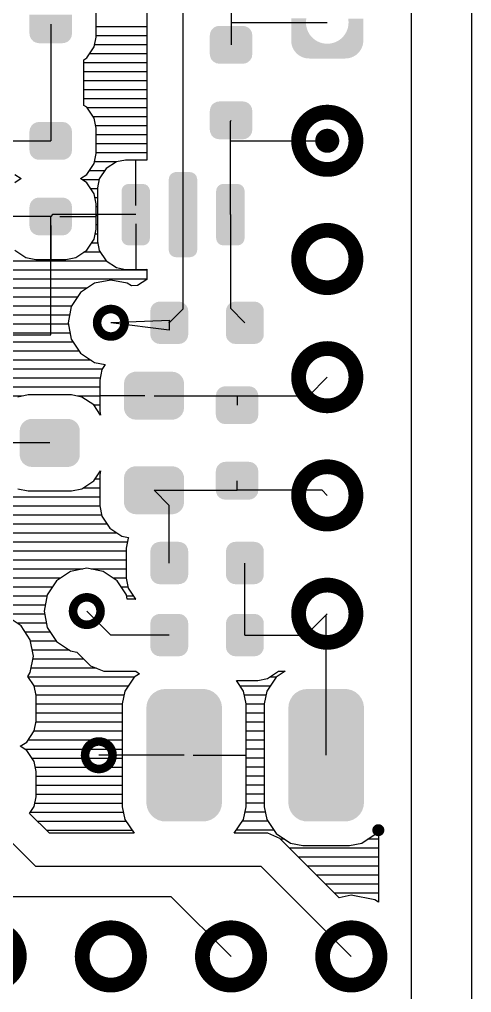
# Model space of a CAD drawing. Extents: x 295 to 953, y 10 to 290.
# Drawn here: x 781.38 to 800.48, y 96.03 to 137.18 of the extents above; entities that cross this region are included whole.
import ezdxf

# ---------------------------------------------------------------- set-up
doc = ezdxf.new("R2010")
doc.units = 0
doc.header["$LTSCALE"] = 5
doc.header["$MEASUREMENT"] = 0
doc.layers.get('0').update_dxf_attribs({"linetype": 'CONTINUOUS', "lineweight": 25})

msp = doc.modelspace()

# ---------------------------------------------------------------- linework, layer by layer
for p, q in [((800.477, 263.995), (800.477, 75.999)), ((800.477, 263.995), (800.477, 75.999)), ((797.937, 95.019), (797.937, 148.74)), ((788.285, 140.104), (788.285, 128.928)), ((790.317, 139.56), (790.317, 137.056)), ((784.617, 136.436), (784.617, 137.518)), ((786.761, 137.793), (786.761, 131.234)), ((790.317, 137.056), (790.317, 136.111)), ((790.317, 137.056), (794.381, 137.056)), ((782.697, 136.98), (782.697, 132.047)), ((786.761, 136.873), (784.617, 136.873)), ((784.531, 136.025), (784.617, 136.436)), ((786.761, 136.492), (784.617, 136.492)), ((784.221, 135.557), (784.531, 136.025)), ((786.761, 136.111), (784.551, 136.111)), ((784.094, 135.476), (784.221, 135.557)), ((784.094, 133.551), (784.094, 135.476)), ((786.761, 135.73), (784.338, 135.73)), ((786.761, 135.349), (784.094, 135.349)), ((786.761, 134.968), (784.094, 134.968)), ((786.761, 134.587), (784.094, 134.587)), ((786.761, 134.206), (784.094, 134.206)), ((786.761, 133.825), (784.094, 133.825)), ((784.221, 133.47), (784.094, 133.551)), ((784.531, 133.002), (784.221, 133.47)), ((786.761, 133.444), (784.241, 133.444)), ((786.761, 133.063), (784.495, 133.063)), ((784.617, 132.591), (784.531, 133.002)), ((786.761, 132.682), (784.597, 132.682)), ((784.617, 131.509), (784.617, 132.591)), ((790.287, 132.88), (790.317, 132.916)), ((790.287, 132.052), (790.287, 132.88)), ((786.761, 132.301), (784.617, 132.301)), ((778.608, 132.047), (782.697, 132.047)), ((786.761, 131.92), (784.617, 131.92)), ((790.287, 128.928), (790.287, 132.052)), ((790.287, 132.052), (794.381, 132.052)), ((794.305, 131.976), (794.381, 132.052)), ((784.531, 131.097), (784.617, 131.509)), ((786.761, 131.539), (784.617, 131.539)), ((784.221, 130.63), (784.531, 131.097)), ((785.461, 131.158), (784.546, 131.158)), ((785.039, 130.874), (784.749, 130.437)), ((785.476, 131.163), (785.039, 130.874)), ((785.857, 131.239), (785.476, 131.163)), ((786.715, 131.239), (785.857, 131.239)), ((786.289, 129.309), (786.289, 131.239)), ((786.761, 131.234), (786.715, 131.239)), ((781.178, 130.63), (781.447, 130.452)), ((781.447, 130.452), (781.178, 130.269)), ((783.952, 130.452), (784.221, 130.63)), ((784.221, 130.269), (783.952, 130.452)), ((784.973, 130.777), (784.318, 130.777)), ((784.739, 130.396), (784.033, 130.396)), ((784.531, 129.802), (784.221, 130.269)), ((784.749, 130.437), (784.673, 130.056)), ((784.673, 130.056), (784.673, 127.795)), ((784.673, 130.015), (784.394, 130.015)), ((784.617, 129.39), (784.531, 129.802)), ((784.673, 129.634), (784.567, 129.634)), ((784.617, 128.308), (784.617, 129.39)), ((784.673, 129.253), (784.617, 129.253)), ((782.316, 128.852), (780.782, 128.852)), ((782.697, 128.852), (780.995, 128.852)), ((782.773, 128.928), (782.697, 128.852)), ((782.697, 123.848), (782.697, 128.852)), ((786.289, 128.928), (782.773, 128.928)), ((783.078, 128.852), (784.617, 128.852)), ((784.673, 128.872), (784.617, 128.872)), ((785.908, 128.928), (784.673, 128.928)), ((788.285, 128.928), (788.285, 124.935)), ((790.287, 128.928), (790.287, 124.971)), ((782.697, 128.471), (782.697, 127.033)), ((784.673, 128.491), (784.617, 128.491)), ((786.289, 128.547), (786.289, 126.612)), ((784.531, 127.897), (784.617, 128.308)), ((784.673, 128.11), (784.577, 128.11)), ((784.221, 127.429), (784.531, 127.897)), ((784.683, 127.729), (784.419, 127.729)), ((784.673, 127.795), (784.749, 127.414)), ((781.178, 127.429), (781.646, 127.114)), ((783.754, 127.114), (784.221, 127.429)), ((784.79, 127.348), (784.099, 127.348)), ((784.749, 127.414), (785.039, 126.977)), ((785.054, 126.967), (777.861, 126.967)), ((781.646, 127.114), (782.062, 127.033)), ((782.062, 127.033), (783.337, 127.033)), ((783.337, 127.033), (783.754, 127.114)), ((785.039, 126.977), (785.476, 126.688)), ((786.761, 126.586), (777.495, 126.586)), ((785.476, 126.688), (785.857, 126.612)), ((785.857, 126.612), (786.715, 126.612)), ((786.715, 126.612), (786.761, 126.617)), ((786.761, 126.617), (786.761, 126.19)), ((786.761, 126.205), (779.466, 126.205)), ((784.546, 126.027), (783.957, 125.636)), ((785.237, 126.164), (784.546, 126.027)), ((785.933, 126.027), (785.237, 126.164)), ((786.106, 125.916), (785.933, 126.027)), ((786.36, 125.926), (786.106, 125.916)), ((786.751, 126.185), (786.36, 125.926)), ((786.761, 126.19), (786.751, 126.185)), ((784.236, 125.824), (779.852, 125.824)), ((783.957, 125.636), (783.566, 125.047)), ((783.83, 125.443), (780.061, 125.443)), ((783.576, 125.062), (780.127, 125.062)), ((783.566, 125.047), (783.429, 124.356)), ((788.285, 124.935), (787.706, 124.356)), ((790.287, 124.971), (790.901, 124.356)), ((783.49, 124.681), (780.127, 124.681)), ((783.439, 124.3), (780.127, 124.3)), ((783.429, 124.356), (783.566, 123.66)), ((787.726, 124.458), (785.237, 124.356)), ((787.706, 124.046), (785.237, 124.356)), ((787.706, 124.356), (787.726, 124.458)), ((787.706, 124.356), (787.706, 124.046)), ((783.515, 123.919), (780.127, 123.919)), ((778.435, 123.848), (782.697, 123.848)), ((783.647, 123.538), (780.127, 123.538)), ((783.566, 123.66), (783.957, 123.071)), ((783.901, 123.157), (780.106, 123.157)), ((783.957, 123.071), (784.546, 122.68)), ((784.404, 122.776), (780.005, 122.776)), ((784.546, 122.68), (785.003, 122.588)), ((784.871, 122.395), (779.751, 122.395)), ((784.861, 122.375), (784.775, 121.933)), ((785.003, 122.588), (784.861, 122.375)), ((784.79, 122.014), (779.238, 122.014)), ((784.775, 121.933), (784.775, 120.617)), ((793.604, 121.272), (794.381, 122.055)), ((784.775, 121.633), (770.012, 121.633)), ((781.473, 121.252), (770.012, 121.252)), ((781.747, 121.308), (781.3, 121.217)), ((783.571, 121.308), (781.747, 121.308)), ((784.013, 121.217), (783.571, 121.308)), ((784.775, 121.252), (783.845, 121.252)), ((784.521, 120.881), (784.013, 121.217)), ((786.68, 121.272), (784.775, 121.272)), ((787.061, 121.272), (790.571, 121.272)), ((790.571, 121.272), (793.604, 121.272)), ((790.571, 121.272), (790.571, 120.871)), ((784.805, 120.455), (784.521, 120.881)), ((784.775, 120.871), (784.526, 120.871)), ((784.775, 120.617), (784.805, 120.455)), ((784.8, 120.49), (784.78, 120.49)), ((782.656, 119.276), (780.157, 119.276)), ((784.521, 117.666), (784.805, 118.092)), ((784.775, 117.747), (784.577, 117.747)), ((784.805, 118.092), (784.775, 117.93)), ((784.775, 117.93), (784.775, 116.614)), ((781.3, 117.33), (781.747, 117.244)), ((783.571, 117.244), (784.013, 117.33)), ((784.013, 117.33), (784.521, 117.666)), ((784.775, 117.366), (784.074, 117.366)), ((790.571, 117.274), (790.571, 117.676)), ((784.775, 116.985), (769.382, 116.985)), ((781.747, 117.244), (783.571, 117.244)), ((787.706, 116.629), (787.061, 117.274)), ((787.061, 117.274), (790.571, 117.274)), ((794.163, 117.274), (790.571, 117.274)), ((794.163, 117.274), (794.381, 117.056)), ((784.775, 116.604), (766.68, 116.604)), ((784.775, 116.614), (784.861, 116.172)), ((787.706, 114.196), (787.706, 116.629)), ((784.851, 116.223), (766.705, 116.223)), ((784.861, 116.172), (785.196, 115.669)), ((785.08, 115.842), (766.629, 115.842)), ((785.196, 115.669), (785.704, 115.329)), ((785.501, 115.461), (766.467, 115.461)), ((785.704, 115.329), (785.989, 115.273)), ((785.969, 115.248), (785.887, 114.831)), ((785.989, 115.273), (785.969, 115.248)), ((785.938, 115.08), (766.207, 115.08)), ((785.887, 114.831), (785.887, 113.556)), ((785.887, 114.699), (765.649, 114.699)), ((785.887, 114.318), (762.047, 114.318)), ((790.901, 111.148), (790.901, 114.196)), ((784.048, 113.937), (762.25, 113.937)), ((783.53, 113.835), (782.941, 113.444)), ((784.221, 113.972), (783.53, 113.835)), ((784.917, 113.835), (784.221, 113.972)), ((785.887, 113.937), (784.399, 113.937)), ((785.506, 113.444), (784.917, 113.835)), ((783.114, 113.556), (762.326, 113.556)), ((782.763, 113.175), (762.403, 113.175)), ((782.941, 113.444), (782.55, 112.855)), ((785.887, 113.556), (785.334, 113.556)), ((785.898, 112.855), (785.506, 113.444)), ((785.964, 113.175), (785.684, 113.175)), ((785.887, 113.556), (785.969, 113.139)), ((782.54, 112.794), (762.377, 112.794)), ((782.55, 112.855), (782.413, 112.164)), ((785.933, 112.672), (785.898, 112.855)), ((786.202, 112.794), (785.908, 112.794)), ((785.969, 113.139), (786.284, 112.672)), ((782.463, 112.413), (762.301, 112.413)), ((786.289, 112.672), (785.933, 112.672)), ((786.284, 112.672), (786.289, 112.672)), ((782.438, 112.032), (780.335, 112.032)), ((781.442, 111.539), (780.853, 111.93)), ((782.413, 112.164), (782.55, 111.468)), ((785.237, 111.148), (784.221, 112.164)), ((793.477, 111.148), (794.381, 112.052)), ((794.335, 112.007), (794.381, 112.052)), ((794.335, 106.068), (794.335, 112.007)), ((782.514, 111.651), (781.27, 111.651)), ((781.834, 110.95), (781.442, 111.539)), ((782.677, 111.27), (781.62, 111.27)), ((782.55, 111.468), (782.941, 110.879)), ((787.706, 111.148), (785.237, 111.148)), ((790.901, 111.148), (793.477, 111.148)), ((781.971, 110.259), (781.834, 110.95)), ((782.936, 110.889), (781.844, 110.889)), ((782.941, 110.879), (783.53, 110.488)), ((783.495, 110.508), (781.92, 110.508)), ((783.53, 110.488), (783.794, 110.432)), ((783.794, 110.432), (783.947, 110.284)), ((783.947, 110.284), (784.379, 109.853)), ((781.834, 109.563), (781.971, 110.259)), ((784.099, 110.127), (781.945, 110.127)), ((781.727, 109.4), (781.834, 109.563)), ((784.628, 109.746), (781.869, 109.746)), ((784.379, 109.853), (784.937, 109.624)), ((784.937, 109.624), (786.289, 109.624)), ((786.441, 109.517), (786.228, 109.375)), ((786.289, 109.624), (786.441, 109.517)), ((791.856, 109.314), (792.319, 109.624)), ((792.598, 109.624), (792.227, 109.375)), ((792.319, 109.624), (792.598, 109.624)), ((781.991, 108.999), (781.727, 109.4)), ((786.223, 109.365), (781.747, 109.365)), ((786.228, 109.375), (785.826, 108.776)), ((790.845, 108.776), (790.541, 109.228)), ((790.541, 109.228), (791.445, 109.228)), ((791.445, 109.228), (791.856, 109.314)), ((792.227, 109.375), (791.826, 108.776)), ((792.227, 109.375), (791.948, 109.375)), ((782.077, 108.588), (781.991, 108.999)), ((785.969, 108.984), (781.996, 108.984)), ((785.826, 108.776), (785.72, 108.242)), ((791.968, 108.994), (790.703, 108.994)), ((790.952, 108.242), (790.845, 108.776)), ((791.826, 108.776), (791.719, 108.242)), ((785.791, 108.603), (782.072, 108.603)), ((782.077, 107.506), (782.077, 108.588)), ((785.72, 108.242), (785.72, 103.889)), ((791.79, 108.613), (790.881, 108.613)), ((790.952, 103.889), (790.952, 108.242)), ((791.719, 108.232), (790.952, 108.232)), ((791.719, 108.242), (791.719, 103.889)), ((785.72, 108.222), (782.077, 108.222)), ((785.72, 107.841), (782.077, 107.841)), ((791.719, 107.851), (790.952, 107.851)), ((781.991, 107.094), (782.077, 107.506)), ((785.72, 107.46), (782.067, 107.46)), ((791.719, 107.47), (790.952, 107.47)), ((781.681, 106.627), (781.991, 107.094)), ((785.72, 107.079), (781.986, 107.079)), ((791.719, 107.089), (790.952, 107.089)), ((781.412, 106.449), (781.681, 106.627)), ((785.72, 106.698), (781.732, 106.698)), ((791.719, 106.708), (790.952, 106.708)), ((781.681, 106.266), (781.412, 106.449)), ((785.72, 106.317), (781.605, 106.317)), ((781.991, 105.799), (781.681, 106.266)), ((791.719, 106.327), (790.952, 106.327)), ((785.72, 105.936), (781.9, 105.936)), ((782.077, 105.387), (781.991, 105.799)), ((788.336, 106.068), (784.729, 106.068)), ((787.955, 106.068), (785.72, 106.068)), ((788.717, 106.068), (790.952, 106.068)), ((791.719, 105.946), (790.952, 105.946)), ((785.72, 105.555), (782.042, 105.555)), ((782.077, 104.305), (782.077, 105.387)), ((791.719, 105.565), (790.952, 105.565)), ((785.72, 105.174), (782.077, 105.174)), ((791.719, 105.184), (790.952, 105.184)), ((785.72, 104.793), (782.077, 104.793)), ((791.719, 104.803), (790.952, 104.803)), ((781.991, 103.894), (782.077, 104.305)), ((785.72, 104.412), (782.077, 104.412)), ((791.719, 104.422), (790.952, 104.422)), ((781.803, 103.604), (781.991, 103.894)), ((785.72, 104.031), (782.021, 104.031)), ((785.72, 103.889), (785.826, 103.355)), ((790.845, 103.355), (790.952, 103.889)), ((791.719, 104.041), (790.952, 104.041)), ((791.719, 103.889), (791.826, 103.355)), ((782.641, 102.766), (781.803, 103.604)), ((785.765, 103.65), (781.834, 103.65)), ((785.826, 103.355), (786.223, 102.766)), ((790.449, 102.766), (790.845, 103.355)), ((791.765, 103.66), (790.906, 103.66)), ((791.826, 103.355), (792.227, 102.756)), ((782.062, 101.369), (780.157, 103.274)), ((785.882, 103.269), (782.133, 103.269)), ((786.136, 102.888), (782.514, 102.888)), ((792.136, 102.898), (790.536, 102.898)), ((791.877, 103.279), (790.795, 103.279)), ((796.444, 102.756), (796.54, 102.903)), ((796.54, 102.903), (796.54, 99.85)), ((786.223, 102.766), (782.641, 102.766)), ((791.867, 102.766), (790.449, 102.766)), ((792.38, 102.553), (791.867, 102.766)), ((792.227, 102.756), (792.827, 102.355)), ((792.776, 102.156), (792.38, 102.553)), ((792.588, 102.517), (792.415, 102.517)), ((795.844, 102.355), (796.444, 102.756)), ((796.54, 102.517), (796.083, 102.517)), ((794.889, 100.043), (792.776, 102.156)), ((796.54, 102.136), (792.796, 102.136)), ((792.827, 102.355), (793.355, 102.248)), ((793.355, 102.248), (795.316, 102.248)), ((795.316, 102.248), (795.844, 102.355)), ((796.54, 101.755), (793.177, 101.755)), ((791.587, 101.369), (782.062, 101.369)), ((795.397, 97.559), (791.587, 101.369)), ((796.54, 101.374), (793.558, 101.374)), ((796.54, 100.993), (793.939, 100.993)), ((796.54, 100.612), (794.32, 100.612)), ((779.522, 100.099), (787.777, 100.099)), ((787.777, 100.099), (790.317, 97.559)), ((796.54, 100.231), (794.701, 100.231)), ((795.397, 100.145), (794.889, 100.043)), ((796.393, 99.947), (795.397, 100.145)), ((796.54, 99.85), (796.393, 99.947))]:
    msp.add_line(p, q)
for points, const_width in [([(795.593, 132.052, -1), (793.17, 132.052, -1)], 0.625), ([(794.635, 132.052, -1), (794.127, 132.052, -1)], 0.508), ([(795.593, 127.053, -1), (793.17, 127.053, -1)], 0.625), ([(785.818, 124.356, -1), (784.657, 124.356, -1)], 0.363), ([(795.593, 122.055, -1), (793.17, 122.055, -1)], 0.625), ([(795.593, 117.056, -1), (793.17, 117.056, -1)], 0.625), ([(795.593, 112.052, -1), (793.17, 112.052, -1)], 0.625), ([(784.802, 112.164, -1), (783.641, 112.164, -1)], 0.363), ([(785.31, 106.068, -1), (784.149, 106.068, -1)], 0.363), ([(796.667, 102.898, -1), (796.413, 102.898, -1)], 0.254), ([(781.369, 97.559, -1), (778.946, 97.559, -1)], 0.625), ([(786.449, 97.559, -1), (784.026, 97.559, -1)], 0.625), ([(791.529, 97.559, -1), (789.106, 97.559, -1)], 0.625), ([(796.609, 97.559, -1), (794.186, 97.559, -1)], 0.625)]:
    msp.add_lwpolyline(points, format="xyb", close=True, dxfattribs=dict(const_width=const_width))
for points in [[(783.596, 136.578), (783.596, 137.381), (781.798, 136.578), (781.798, 137.381)], [(793.49, 137.177), (793.5, 137.236), (792.857, 137.177), (792.857, 137.236)], [(793.484, 137.116), (793.49, 137.177), (792.857, 137.116), (792.857, 137.177)], [(793.482, 137.056), (793.484, 137.116), (792.857, 137.056), (792.857, 137.116)], [(793.483, 137.012), (793.482, 137.056), (792.857, 137.012), (792.857, 137.056)], [(795.905, 137.16), (795.905, 137.22), (795.274, 137.16), (795.265, 137.22)], [(795.905, 137.1), (795.905, 137.16), (795.279, 137.1), (795.274, 137.16)], [(795.905, 136.996), (795.905, 137.056), (795.278, 136.996), (795.28, 137.056)], [(795.905, 137.056), (795.905, 137.1), (795.28, 137.056), (795.279, 137.1)], [(791.214, 136.512), (791.198, 136.625), (789.42, 136.512), (789.439, 136.625)], [(791.198, 136.625), (791.191, 136.638), (789.439, 136.625), (789.441, 136.638)], [(791.191, 136.638), (791.143, 136.739), (789.441, 136.638), (789.494, 136.739)], [(791.143, 136.739), (791.132, 136.75), (789.494, 136.739), (789.499, 136.75)], [(791.132, 136.75), (791.055, 136.831), (789.499, 136.75), (789.582, 136.831)], [(791.055, 136.831), (791.04, 136.839), (789.582, 136.831), (789.59, 136.839)], [(791.04, 136.839), (790.943, 136.89), (789.59, 136.839), (789.696, 136.89)], [(790.943, 136.89), (790.918, 136.894), (789.696, 136.89), (789.704, 136.894)], [(790.918, 136.894), (790.817, 136.911), (789.704, 136.894), (789.817, 136.911)], [(793.488, 136.952), (793.483, 137.012), (792.857, 136.952), (792.857, 137.012)], [(793.497, 136.892), (793.488, 136.952), (792.857, 136.892), (792.857, 136.952)], [(793.51, 136.833), (793.497, 136.892), (792.857, 136.833), (792.857, 136.892)], [(793.527, 136.775), (793.51, 136.833), (792.857, 136.775), (792.857, 136.833)], [(793.548, 136.718), (793.527, 136.775), (792.857, 136.718), (792.857, 136.775)], [(793.572, 136.663), (793.548, 136.718), (792.857, 136.663), (792.857, 136.718)], [(793.601, 136.61), (793.572, 136.663), (792.857, 136.61), (792.857, 136.663)], [(795.905, 136.595), (795.905, 136.648), (795.153, 136.595), (795.183, 136.648)], [(795.905, 136.648), (795.905, 136.703), (795.183, 136.648), (795.208, 136.703)], [(795.905, 136.703), (795.905, 136.759), (795.208, 136.703), (795.23, 136.759)], [(795.905, 136.759), (795.905, 136.817), (795.23, 136.759), (795.248, 136.817)], [(795.905, 136.817), (795.905, 136.876), (795.248, 136.817), (795.262, 136.876)], [(795.905, 136.876), (795.905, 136.935), (795.262, 136.876), (795.272, 136.935)], [(795.905, 136.935), (795.905, 136.996), (795.272, 136.935), (795.278, 136.996)], [(783.576, 136.466), (783.594, 136.578), (781.817, 136.466), (781.8, 136.578)], [(783.574, 136.453), (783.576, 136.466), (781.823, 136.453), (781.817, 136.466)], [(783.521, 136.351), (783.574, 136.453), (781.871, 136.351), (781.823, 136.453)], [(783.515, 136.341), (783.521, 136.351), (781.882, 136.341), (781.871, 136.351)], [(783.432, 136.26), (783.515, 136.341), (781.959, 136.26), (781.882, 136.341)], [(783.424, 136.252), (783.432, 136.26), (781.974, 136.252), (781.959, 136.26)], [(783.318, 136.201), (783.424, 136.252), (782.072, 136.201), (781.974, 136.252)], [(791.216, 135.71), (791.216, 136.512), (789.418, 135.71), (789.418, 136.512)], [(793.632, 136.558), (793.601, 136.61), (792.857, 136.558), (792.857, 136.61)], [(793.667, 136.509), (793.632, 136.558), (792.857, 136.509), (792.857, 136.558)], [(793.706, 136.462), (793.667, 136.509), (792.857, 136.462), (792.857, 136.509)], [(793.747, 136.418), (793.706, 136.462), (792.857, 136.418), (792.857, 136.462)], [(793.792, 136.377), (793.747, 136.418), (792.857, 136.377), (792.857, 136.418)], [(793.838, 136.339), (793.792, 136.377), (792.857, 136.339), (792.857, 136.377)], [(793.888, 136.304), (793.838, 136.339), (792.857, 136.304), (792.857, 136.339)], [(793.905, 136.294), (793.888, 136.304), (792.857, 136.294), (792.857, 136.304)], [(793.939, 136.273), (793.905, 136.294), (792.858, 136.273), (792.857, 136.294)], [(793.953, 136.266), (793.939, 136.273), (792.858, 136.266), (792.858, 136.273)], [(793.993, 136.245), (793.953, 136.266), (792.859, 136.245), (792.858, 136.266)], [(794.048, 136.221), (793.993, 136.245), (792.861, 136.221), (792.859, 136.245)], [(794.077, 136.21), (794.048, 136.221), (792.862, 136.21), (792.861, 136.221)], [(794.105, 136.2), (794.077, 136.21), (792.863, 136.2), (792.862, 136.21)], [(795.898, 136.195), (795.9, 136.215), (794.641, 136.195), (794.698, 136.215)], [(795.9, 136.215), (795.903, 136.238), (794.698, 136.215), (794.754, 136.238)], [(795.903, 136.238), (795.903, 136.238), (794.754, 136.238), (794.755, 136.238)], [(795.903, 136.238), (795.904, 136.265), (794.755, 136.238), (794.808, 136.265)], [(795.904, 136.265), (795.905, 136.294), (794.808, 136.265), (794.858, 136.294)], [(795.905, 136.294), (795.905, 136.295), (794.858, 136.294), (794.86, 136.295)], [(795.905, 136.295), (795.905, 136.329), (794.86, 136.295), (794.911, 136.329)], [(795.905, 136.329), (795.905, 136.366), (794.911, 136.329), (794.958, 136.366)], [(795.905, 136.366), (795.905, 136.407), (794.958, 136.366), (795.003, 136.407)], [(795.905, 136.407), (795.905, 136.45), (795.003, 136.407), (795.045, 136.45)], [(795.905, 136.45), (795.905, 136.496), (795.045, 136.45), (795.085, 136.496)], [(795.905, 136.496), (795.905, 136.545), (795.085, 136.496), (795.121, 136.545)], [(795.905, 136.545), (795.905, 136.595), (795.121, 136.545), (795.153, 136.595)], [(783.31, 136.197), (783.318, 136.201), (782.096, 136.197), (782.072, 136.201)], [(783.197, 136.18), (783.31, 136.197), (782.197, 136.18), (782.096, 136.197)], [(794.163, 136.184), (794.105, 136.2), (792.866, 136.184), (792.863, 136.2)], [(794.223, 136.171), (794.163, 136.184), (792.868, 136.171), (792.866, 136.184)], [(794.282, 136.162), (794.223, 136.171), (792.869, 136.162), (792.868, 136.171)], [(794.343, 136.158), (794.282, 136.162), (792.87, 136.158), (792.869, 136.162)], [(794.403, 136.157), (794.343, 136.158), (792.87, 136.157), (792.87, 136.158)], [(795.892, 136.155), (795.892, 136.157), (792.87, 136.155), (792.87, 136.157)], [(795.887, 136.128), (795.892, 136.155), (792.876, 136.128), (792.87, 136.155)], [(795.88, 136.101), (795.887, 136.128), (792.882, 136.101), (792.876, 136.128)], [(795.873, 136.075), (795.88, 136.101), (792.89, 136.075), (792.882, 136.101)], [(795.864, 136.048), (795.873, 136.075), (792.898, 136.048), (792.89, 136.075)], [(795.855, 136.022), (795.864, 136.048), (792.908, 136.022), (792.898, 136.048)], [(795.844, 135.996), (795.855, 136.022), (792.918, 135.996), (792.908, 136.022)], [(795.833, 135.971), (795.844, 135.996), (792.93, 135.971), (792.918, 135.996)], [(795.82, 135.945), (795.833, 135.971), (792.942, 135.945), (792.93, 135.971)], [(795.808, 135.921), (795.82, 135.945), (792.955, 135.921), (792.942, 135.945)], [(795.793, 135.897), (795.808, 135.921), (792.969, 135.897), (792.955, 135.921)], [(795.779, 135.874), (795.793, 135.897), (792.984, 135.874), (792.969, 135.897)], [(795.762, 135.85), (795.779, 135.874), (793, 135.85), (792.984, 135.874)], [(795.746, 135.828), (795.762, 135.85), (793.017, 135.828), (793, 135.85)], [(795.728, 135.806), (795.746, 135.828), (793.034, 135.806), (793.017, 135.828)], [(795.711, 135.786), (795.728, 135.806), (793.052, 135.786), (793.034, 135.806)], [(795.892, 136.157), (795.893, 136.161), (794.403, 136.157), (794.463, 136.161)], [(795.893, 136.161), (795.894, 136.168), (794.463, 136.161), (794.523, 136.168)], [(795.894, 136.168), (795.896, 136.18), (794.523, 136.168), (794.583, 136.18)], [(795.896, 136.18), (795.897, 136.183), (794.583, 136.18), (794.595, 136.183)], [(795.897, 136.183), (795.898, 136.195), (794.595, 136.183), (794.641, 136.195)], [(791.196, 135.597), (791.214, 135.71), (789.437, 135.597), (789.42, 135.71)], [(791.194, 135.585), (791.196, 135.597), (789.443, 135.585), (789.437, 135.597)], [(791.141, 135.483), (791.194, 135.585), (789.491, 135.483), (789.443, 135.585)], [(791.135, 135.472), (791.141, 135.483), (789.502, 135.472), (789.491, 135.483)], [(791.052, 135.391), (791.135, 135.472), (789.579, 135.391), (789.502, 135.472)], [(791.044, 135.383), (791.052, 135.391), (789.594, 135.383), (789.579, 135.391)], [(795.691, 135.765), (795.711, 135.786), (793.071, 135.765), (793.052, 135.786)], [(795.672, 135.746), (795.691, 135.765), (793.091, 135.746), (793.071, 135.765)], [(795.651, 135.726), (795.672, 135.746), (793.111, 135.726), (793.091, 135.746)], [(795.631, 135.708), (795.651, 135.726), (793.132, 135.708), (793.111, 135.726)], [(795.608, 135.691), (795.631, 135.708), (793.154, 135.691), (793.132, 135.708)], [(795.587, 135.674), (795.608, 135.691), (793.176, 135.674), (793.154, 135.691)], [(795.563, 135.658), (795.587, 135.674), (793.199, 135.658), (793.176, 135.674)], [(795.54, 135.644), (795.563, 135.658), (793.223, 135.644), (793.199, 135.658)], [(795.515, 135.629), (795.54, 135.644), (793.246, 135.629), (793.223, 135.644)], [(795.492, 135.616), (795.515, 135.629), (793.272, 135.616), (793.246, 135.629)], [(795.465, 135.604), (795.492, 135.616), (793.296, 135.604), (793.272, 135.616)], [(795.441, 135.593), (795.465, 135.604), (793.322, 135.593), (793.296, 135.604)], [(795.414, 135.582), (795.441, 135.593), (793.347, 135.582), (793.322, 135.593)], [(795.389, 135.573), (795.414, 135.582), (793.374, 135.573), (793.347, 135.582)], [(795.361, 135.564), (795.389, 135.573), (793.4, 135.564), (793.374, 135.573)], [(795.336, 135.557), (795.361, 135.564), (793.428, 135.557), (793.4, 135.564)], [(795.306, 135.55), (795.336, 135.557), (793.453, 135.55), (793.428, 135.557)], [(795.282, 135.545), (795.306, 135.55), (793.483, 135.545), (793.453, 135.55)], [(795.251, 135.54), (795.282, 135.545), (793.508, 135.54), (793.483, 135.545)], [(795.227, 135.537), (795.251, 135.54), (793.54, 135.537), (793.508, 135.54)], [(795.192, 135.534), (795.227, 135.537), (793.564, 135.534), (793.54, 135.537)], [(795.171, 135.533), (795.192, 135.534), (793.605, 135.533), (793.564, 135.534)], [(795.143, 135.532), (795.171, 135.533), (793.619, 135.532), (793.605, 135.533)], [(790.938, 135.332), (791.044, 135.383), (789.692, 135.332), (789.594, 135.383)], [(790.93, 135.328), (790.938, 135.332), (789.716, 135.328), (789.692, 135.332)], [(790.817, 135.311), (790.93, 135.328), (789.817, 135.311), (789.716, 135.328)], [(791.214, 133.317), (791.198, 133.43), (789.42, 133.317), (789.439, 133.43)], [(791.198, 133.43), (791.191, 133.442), (789.439, 133.43), (789.441, 133.442)], [(791.191, 133.442), (791.143, 133.544), (789.441, 133.442), (789.494, 133.544)], [(791.143, 133.544), (791.132, 133.555), (789.494, 133.544), (789.499, 133.555)], [(791.132, 133.555), (791.055, 133.636), (789.499, 133.555), (789.582, 133.636)], [(791.055, 133.636), (791.04, 133.644), (789.582, 133.636), (789.59, 133.644)], [(791.04, 133.644), (790.943, 133.695), (789.59, 133.644), (789.696, 133.695)], [(790.943, 133.695), (790.918, 133.699), (789.696, 133.695), (789.704, 133.699)], [(790.918, 133.699), (790.817, 133.716), (789.704, 133.699), (789.817, 133.716)], [(791.216, 132.514), (791.216, 133.317), (789.418, 132.514), (789.418, 133.317)], [(783.594, 132.448), (783.578, 132.561), (781.8, 132.448), (781.819, 132.561)], [(783.578, 132.561), (783.571, 132.574), (781.819, 132.561), (781.821, 132.574)], [(783.571, 132.574), (783.523, 132.675), (781.821, 132.574), (781.874, 132.675)], [(783.523, 132.675), (783.512, 132.686), (781.874, 132.675), (781.879, 132.686)], [(783.512, 132.686), (783.435, 132.767), (781.879, 132.686), (781.962, 132.767)], [(783.435, 132.767), (783.42, 132.775), (781.962, 132.767), (781.97, 132.775)], [(783.42, 132.775), (783.323, 132.826), (781.97, 132.775), (782.076, 132.826)], [(783.323, 132.826), (783.298, 132.83), (782.076, 132.826), (782.084, 132.83)], [(783.298, 132.83), (783.197, 132.847), (782.084, 132.83), (782.197, 132.847)], [(791.196, 132.402), (791.214, 132.514), (789.437, 132.402), (789.42, 132.514)], [(783.596, 131.646), (783.596, 132.448), (781.798, 131.646), (781.798, 132.448)], [(791.194, 132.389), (791.196, 132.402), (789.443, 132.389), (789.437, 132.402)], [(791.141, 132.287), (791.194, 132.389), (789.491, 132.287), (789.443, 132.389)], [(791.135, 132.277), (791.141, 132.287), (789.502, 132.277), (789.491, 132.287)], [(791.052, 132.196), (791.135, 132.277), (789.579, 132.196), (789.502, 132.277)], [(791.044, 132.188), (791.052, 132.196), (789.594, 132.188), (789.579, 132.196)], [(790.938, 132.137), (791.044, 132.188), (789.692, 132.137), (789.594, 132.188)], [(790.93, 132.133), (790.938, 132.137), (789.716, 132.133), (789.692, 132.137)], [(790.817, 132.116), (790.93, 132.133), (789.817, 132.116), (789.716, 132.133)], [(783.576, 131.533), (783.594, 131.646), (781.817, 131.533), (781.8, 131.646)], [(783.574, 131.521), (783.576, 131.533), (781.823, 131.521), (781.817, 131.533)], [(783.521, 131.419), (783.574, 131.521), (781.871, 131.419), (781.823, 131.521)], [(783.515, 131.408), (783.521, 131.419), (781.882, 131.408), (781.871, 131.419)], [(783.432, 131.327), (783.515, 131.408), (781.959, 131.327), (781.882, 131.408)], [(783.424, 131.319), (783.432, 131.327), (781.974, 131.319), (781.959, 131.327)], [(783.318, 131.268), (783.424, 131.319), (782.072, 131.268), (781.974, 131.319)], [(783.31, 131.264), (783.318, 131.268), (782.096, 131.264), (782.072, 131.268)], [(783.197, 131.247), (783.31, 131.264), (782.197, 131.247), (782.096, 131.264)], [(788.885, 130.429), (788.883, 130.455), (787.686, 130.429), (787.691, 130.455)], [(788.883, 130.455), (788.859, 130.537), (787.691, 130.455), (787.706, 130.537)], [(788.859, 130.537), (788.853, 130.56), (787.706, 130.537), (787.721, 130.56)], [(788.853, 130.56), (788.8, 130.63), (787.721, 130.56), (787.765, 130.63)], [(788.8, 130.63), (788.786, 130.648), (787.765, 130.63), (787.788, 130.648)], [(788.786, 130.648), (788.708, 130.696), (787.788, 130.648), (787.853, 130.696)], [(788.708, 130.696), (788.693, 130.706), (787.853, 130.696), (787.886, 130.706)], [(788.693, 130.706), (788.585, 130.726), (787.886, 130.706), (787.957, 130.726)], [(788.585, 130.726), (788.585, 130.726), (787.957, 130.726), (787.958, 130.726)], [(788.585, 130.726), (788.585, 130.727), (787.958, 130.726), (787.985, 130.727)], [(788.585, 130.727), (788.585, 130.729), (787.985, 130.727), (787.985, 130.729)], [(786.887, 129.957), (786.864, 130.037), (785.695, 129.957), (785.709, 130.037)], [(786.864, 130.037), (786.856, 130.063), (785.709, 130.037), (785.726, 130.063)], [(786.856, 130.063), (786.805, 130.13), (785.726, 130.063), (785.767, 130.13)], [(786.805, 130.13), (786.79, 130.151), (785.767, 130.13), (785.794, 130.151)], [(786.79, 130.151), (786.715, 130.197), (785.794, 130.151), (785.855, 130.197)], [(786.715, 130.197), (786.696, 130.208), (785.855, 130.197), (785.895, 130.208)], [(786.696, 130.208), (786.596, 130.227), (785.895, 130.208), (785.96, 130.227)], [(786.596, 130.227), (786.588, 130.228), (785.96, 130.227), (785.989, 130.228)], [(788.885, 130.427), (788.885, 130.429), (787.686, 130.427), (787.686, 130.429)], [(788.885, 127.429), (788.885, 130.427), (787.686, 127.429), (787.686, 130.427)], [(790.885, 129.957), (790.862, 130.037), (789.693, 129.957), (789.707, 130.037)], [(790.862, 130.037), (790.854, 130.063), (789.707, 130.037), (789.724, 130.063)], [(790.854, 130.063), (790.803, 130.13), (789.724, 130.063), (789.765, 130.13)], [(790.803, 130.13), (790.788, 130.151), (789.765, 130.13), (789.792, 130.151)], [(790.788, 130.151), (790.713, 130.197), (789.792, 130.151), (789.853, 130.197)], [(790.713, 130.197), (790.694, 130.208), (789.853, 130.197), (789.893, 130.208)], [(790.694, 130.208), (790.594, 130.227), (789.893, 130.208), (789.958, 130.227)], [(790.594, 130.227), (790.586, 130.228), (789.958, 130.227), (789.987, 130.228)], [(783.42, 129.58), (783.323, 129.631), (781.97, 129.58), (782.076, 129.631)], [(783.323, 129.631), (783.298, 129.635), (782.076, 129.631), (782.084, 129.635)], [(783.298, 129.635), (783.197, 129.652), (782.084, 129.635), (782.197, 129.652)], [(786.888, 129.929), (786.887, 129.957), (785.689, 129.929), (785.695, 129.957)], [(786.888, 127.927), (786.888, 129.929), (785.689, 127.927), (785.689, 129.929)], [(790.886, 129.929), (790.885, 129.957), (789.687, 129.929), (789.693, 129.957)], [(790.886, 127.927), (790.886, 129.929), (789.687, 127.927), (789.687, 129.929)], [(783.596, 128.45), (783.596, 129.253), (781.798, 128.45), (781.798, 129.253)], [(783.594, 129.253), (783.578, 129.366), (781.8, 129.253), (781.819, 129.366)], [(783.578, 129.366), (783.571, 129.378), (781.819, 129.366), (781.821, 129.378)], [(783.571, 129.378), (783.523, 129.48), (781.821, 129.378), (781.874, 129.48)], [(783.523, 129.48), (783.512, 129.491), (781.874, 129.48), (781.879, 129.491)], [(783.512, 129.491), (783.435, 129.572), (781.879, 129.491), (781.962, 129.572)], [(783.435, 129.572), (783.42, 129.58), (781.962, 129.572), (781.97, 129.58)], [(783.576, 128.338), (783.594, 128.45), (781.817, 128.338), (781.8, 128.45)], [(783.574, 128.325), (783.576, 128.338), (781.823, 128.325), (781.817, 128.338)], [(783.521, 128.223), (783.574, 128.325), (781.871, 128.223), (781.823, 128.325)], [(783.515, 128.213), (783.521, 128.223), (781.882, 128.213), (781.871, 128.223)], [(783.432, 128.132), (783.515, 128.213), (781.959, 128.132), (781.882, 128.213)], [(783.424, 128.124), (783.432, 128.132), (781.974, 128.124), (781.959, 128.132)], [(783.318, 128.073), (783.424, 128.124), (782.072, 128.073), (781.974, 128.124)], [(783.31, 128.069), (783.318, 128.073), (782.096, 128.069), (782.072, 128.073)], [(783.197, 128.052), (783.31, 128.069), (782.197, 128.052), (782.096, 128.069)], [(786.883, 127.899), (786.888, 127.927), (785.691, 127.899), (785.689, 127.927)], [(786.868, 127.819), (786.883, 127.899), (785.713, 127.819), (785.691, 127.899)], [(786.852, 127.793), (786.868, 127.819), (785.721, 127.793), (785.713, 127.819)], [(786.81, 127.726), (786.852, 127.793), (785.772, 127.726), (785.721, 127.793)], [(786.783, 127.705), (786.81, 127.726), (785.787, 127.705), (785.772, 127.726)], [(786.723, 127.659), (786.783, 127.705), (785.862, 127.659), (785.787, 127.705)], [(786.682, 127.648), (786.723, 127.659), (785.881, 127.648), (785.862, 127.659)], [(786.617, 127.629), (786.682, 127.648), (785.982, 127.629), (785.881, 127.648)], [(786.588, 127.628), (786.617, 127.629), (785.989, 127.628), (785.982, 127.629)], [(790.881, 127.899), (790.886, 127.927), (789.689, 127.899), (789.687, 127.927)], [(790.866, 127.819), (790.881, 127.899), (789.711, 127.819), (789.689, 127.899)], [(790.85, 127.793), (790.866, 127.819), (789.719, 127.793), (789.711, 127.819)], [(790.808, 127.726), (790.85, 127.793), (789.77, 127.726), (789.719, 127.793)], [(790.781, 127.705), (790.808, 127.726), (789.785, 127.705), (789.77, 127.726)], [(790.721, 127.659), (790.781, 127.705), (789.86, 127.659), (789.785, 127.705)], [(790.68, 127.648), (790.721, 127.659), (789.879, 127.648), (789.86, 127.659)], [(790.615, 127.629), (790.68, 127.648), (789.98, 127.629), (789.879, 127.648)], [(790.586, 127.628), (790.615, 127.629), (789.987, 127.628), (789.98, 127.629)], [(788.885, 127.427), (788.885, 127.429), (787.686, 127.427), (787.686, 127.429)], [(788.879, 127.4), (788.885, 127.427), (787.687, 127.4), (787.686, 127.427)], [(788.863, 127.319), (788.879, 127.4), (787.71, 127.319), (787.687, 127.4)], [(788.848, 127.294), (788.863, 127.319), (787.717, 127.294), (787.71, 127.319)], [(788.805, 127.226), (788.848, 127.294), (787.769, 127.226), (787.717, 127.294)], [(788.778, 127.207), (788.805, 127.226), (787.784, 127.207), (787.769, 127.226)], [(788.716, 127.161), (788.778, 127.207), (787.858, 127.161), (787.784, 127.207)], [(788.674, 127.149), (788.716, 127.161), (787.877, 127.149), (787.858, 127.161)], [(788.61, 127.131), (788.674, 127.149), (787.971, 127.131), (787.877, 127.149)], [(788.585, 127.13), (788.61, 127.131), (787.977, 127.13), (787.971, 127.131)], [(788.585, 127.129), (788.585, 127.13), (787.985, 127.129), (787.977, 127.13)], [(788.585, 127.127), (788.585, 127.129), (787.985, 127.127), (787.985, 127.129)], [(788.423, 125.094), (788.345, 125.173), (786.987, 125.094), (787.07, 125.173)], [(788.345, 125.173), (788.329, 125.181), (787.07, 125.173), (787.078, 125.181)], [(788.329, 125.181), (788.233, 125.232), (787.078, 125.181), (787.184, 125.232)], [(788.233, 125.232), (788.207, 125.236), (787.184, 125.232), (787.193, 125.236)], [(788.207, 125.236), (788.107, 125.252), (787.193, 125.236), (787.305, 125.252)], [(788.107, 125.252), (788.107, 125.255), (787.305, 125.252), (787.305, 125.255)], [(791.618, 125.094), (791.541, 125.173), (790.182, 125.094), (790.265, 125.173)], [(791.541, 125.173), (791.525, 125.181), (790.265, 125.173), (790.274, 125.181)], [(791.525, 125.181), (791.428, 125.232), (790.274, 125.181), (790.379, 125.232)], [(791.428, 125.232), (791.402, 125.236), (790.379, 125.232), (790.388, 125.236)], [(791.402, 125.236), (791.303, 125.252), (790.388, 125.236), (790.5, 125.252)], [(791.303, 125.252), (791.303, 125.255), (790.5, 125.252), (790.5, 125.255)], [(788.506, 124.856), (788.489, 124.968), (786.906, 124.856), (786.925, 124.968)], [(788.506, 124.854), (788.506, 124.856), (786.906, 124.854), (786.906, 124.856)], [(788.506, 123.858), (788.506, 124.854), (786.906, 123.858), (786.906, 124.854)], [(788.489, 124.968), (788.483, 124.981), (786.925, 124.968), (786.927, 124.981)], [(788.483, 124.981), (788.434, 125.082), (786.927, 124.981), (786.981, 125.082)], [(788.434, 125.082), (788.423, 125.094), (786.981, 125.082), (786.987, 125.094)], [(791.701, 124.856), (791.684, 124.968), (790.101, 124.856), (790.12, 124.968)], [(791.701, 124.854), (791.701, 124.856), (790.101, 124.854), (790.101, 124.856)], [(791.701, 123.858), (791.701, 124.854), (790.101, 123.858), (790.101, 124.854)], [(791.684, 124.968), (791.678, 124.981), (790.12, 124.968), (790.122, 124.981)], [(791.678, 124.981), (791.629, 125.082), (790.122, 124.981), (790.176, 125.082)], [(791.629, 125.082), (791.618, 125.094), (790.176, 125.082), (790.182, 125.094)], [(788.506, 123.856), (788.506, 123.858), (786.906, 123.856), (786.906, 123.858)], [(788.487, 123.744), (788.506, 123.856), (786.923, 123.744), (786.906, 123.856)], [(788.485, 123.731), (788.487, 123.744), (786.929, 123.731), (786.923, 123.744)], [(788.431, 123.63), (788.485, 123.731), (786.978, 123.63), (786.929, 123.731)], [(788.425, 123.618), (788.431, 123.63), (786.989, 123.618), (786.978, 123.63)], [(788.342, 123.539), (788.425, 123.618), (787.067, 123.539), (786.989, 123.618)], [(788.334, 123.531), (788.342, 123.539), (787.083, 123.531), (787.067, 123.539)], [(788.228, 123.48), (788.334, 123.531), (787.179, 123.48), (787.083, 123.531)], [(788.219, 123.476), (788.228, 123.48), (787.205, 123.476), (787.179, 123.48)], [(788.107, 123.46), (788.219, 123.476), (787.305, 123.46), (787.205, 123.476)], [(788.107, 123.457), (788.107, 123.46), (787.305, 123.457), (787.305, 123.46)], [(791.701, 123.856), (791.701, 123.858), (790.101, 123.856), (790.101, 123.858)], [(791.682, 123.744), (791.701, 123.856), (790.118, 123.744), (790.101, 123.856)], [(791.68, 123.731), (791.682, 123.744), (790.125, 123.731), (790.118, 123.744)], [(791.627, 123.63), (791.68, 123.731), (790.174, 123.63), (790.125, 123.731)], [(791.621, 123.618), (791.627, 123.63), (790.185, 123.618), (790.174, 123.63)], [(791.538, 123.539), (791.621, 123.618), (790.262, 123.539), (790.185, 123.618)], [(791.529, 123.531), (791.538, 123.539), (790.278, 123.531), (790.262, 123.539)], [(791.423, 123.48), (791.529, 123.531), (790.375, 123.48), (790.278, 123.531)], [(791.414, 123.476), (791.423, 123.48), (790.401, 123.476), (790.375, 123.48)], [(791.303, 123.46), (791.414, 123.476), (790.5, 123.46), (790.401, 123.476)], [(791.303, 123.457), (791.303, 123.46), (790.5, 123.457), (790.5, 123.46)], [(788.095, 122.209), (788.026, 122.24), (786.036, 122.209), (786.083, 122.24)], [(788.026, 122.24), (787.965, 122.268), (786.083, 122.24), (786.174, 122.268)], [(787.965, 122.268), (787.866, 122.282), (786.174, 122.268), (786.22, 122.282)], [(787.866, 122.282), (787.823, 122.288), (786.22, 122.282), (786.299, 122.288)], [(788.331, 121.78), (788.325, 121.859), (785.791, 121.78), (785.802, 121.859)], [(788.325, 121.859), (788.305, 121.922), (785.802, 121.859), (785.811, 121.922)], [(788.305, 121.922), (788.283, 121.996), (785.811, 121.922), (785.844, 121.996)], [(788.283, 121.996), (788.246, 122.053), (785.844, 121.996), (785.87, 122.053)], [(788.246, 122.053), (788.204, 122.116), (785.87, 122.053), (785.924, 122.116)], [(788.204, 122.116), (788.151, 122.162), (785.924, 122.116), (785.963, 122.162)], [(788.151, 122.162), (788.095, 122.209), (785.963, 122.162), (786.036, 122.209)], [(788.331, 120.764), (788.331, 121.78), (785.791, 120.764), (785.791, 121.78)], [(791.452, 121.385), (791.445, 121.398), (789.693, 121.385), (789.695, 121.398)], [(791.445, 121.398), (791.397, 121.499), (789.695, 121.398), (789.748, 121.499)], [(791.397, 121.499), (791.386, 121.51), (789.748, 121.499), (789.753, 121.51)], [(791.386, 121.51), (791.309, 121.591), (789.753, 121.51), (789.836, 121.591)], [(791.309, 121.591), (791.294, 121.599), (789.836, 121.591), (789.844, 121.599)], [(791.294, 121.599), (791.197, 121.65), (789.844, 121.599), (789.95, 121.65)], [(791.197, 121.65), (791.172, 121.654), (789.95, 121.65), (789.958, 121.654)], [(791.172, 121.654), (791.071, 121.671), (789.958, 121.654), (790.071, 121.671)], [(791.47, 120.47), (791.47, 121.272), (789.672, 120.47), (789.672, 121.272)], [(791.468, 121.272), (791.452, 121.385), (789.674, 121.272), (789.693, 121.385)], [(788.32, 120.686), (788.331, 120.764), (785.797, 120.686), (785.791, 120.764)], [(788.311, 120.623), (788.32, 120.686), (785.816, 120.623), (785.797, 120.686)], [(788.277, 120.549), (788.311, 120.623), (785.839, 120.549), (785.816, 120.623)], [(783.8, 120.12), (783.746, 120.165), (781.52, 120.12), (781.559, 120.165)], [(783.746, 120.165), (783.691, 120.213), (781.559, 120.165), (781.631, 120.213)], [(783.691, 120.213), (783.622, 120.244), (781.631, 120.213), (781.679, 120.244)], [(783.622, 120.244), (783.56, 120.272), (781.679, 120.244), (781.77, 120.272)], [(783.56, 120.272), (783.461, 120.286), (781.77, 120.272), (781.816, 120.286)], [(783.461, 120.286), (783.418, 120.292), (781.816, 120.286), (781.894, 120.292)], [(788.252, 120.492), (788.277, 120.549), (785.876, 120.492), (785.839, 120.549)], [(788.198, 120.429), (788.252, 120.492), (785.917, 120.429), (785.876, 120.492)], [(788.158, 120.383), (788.198, 120.429), (785.971, 120.383), (785.917, 120.429)], [(788.086, 120.336), (788.158, 120.383), (786.026, 120.336), (785.971, 120.383)], [(788.039, 120.305), (788.086, 120.336), (786.095, 120.305), (786.026, 120.336)], [(787.948, 120.277), (788.039, 120.305), (786.157, 120.277), (786.095, 120.305)], [(787.901, 120.263), (787.948, 120.277), (786.256, 120.263), (786.157, 120.277)], [(787.823, 120.256), (787.901, 120.263), (786.299, 120.256), (786.256, 120.263)], [(791.45, 120.357), (791.468, 120.47), (789.691, 120.357), (789.674, 120.47)], [(791.448, 120.345), (791.45, 120.357), (789.697, 120.345), (789.691, 120.357)], [(791.395, 120.243), (791.448, 120.345), (789.745, 120.243), (789.697, 120.345)], [(791.389, 120.232), (791.395, 120.243), (789.756, 120.232), (789.745, 120.243)], [(791.306, 120.151), (791.389, 120.232), (789.833, 120.151), (789.756, 120.232)], [(783.926, 119.784), (783.92, 119.863), (781.386, 119.784), (781.398, 119.863)], [(783.926, 118.768), (783.926, 119.784), (781.386, 118.768), (781.386, 119.784)], [(783.92, 119.863), (783.901, 119.926), (781.398, 119.863), (781.407, 119.926)], [(783.901, 119.926), (783.878, 120), (781.407, 119.926), (781.44, 120)], [(783.878, 120), (783.841, 120.056), (781.44, 120), (781.466, 120.056)], [(783.841, 120.056), (783.8, 120.12), (781.466, 120.056), (781.52, 120.12)], [(791.298, 120.143), (791.306, 120.151), (789.848, 120.143), (789.833, 120.151)], [(791.192, 120.092), (791.298, 120.143), (789.946, 120.092), (789.848, 120.143)], [(791.184, 120.088), (791.192, 120.092), (789.97, 120.088), (789.946, 120.092)], [(791.071, 120.071), (791.184, 120.088), (790.071, 120.071), (789.97, 120.088)], [(783.915, 118.689), (783.926, 118.768), (781.393, 118.689), (781.386, 118.768)], [(783.906, 118.626), (783.915, 118.689), (781.412, 118.626), (781.393, 118.689)], [(783.873, 118.552), (783.906, 118.626), (781.435, 118.552), (781.412, 118.626)], [(783.847, 118.496), (783.873, 118.552), (781.472, 118.496), (781.435, 118.552)], [(783.793, 118.432), (783.847, 118.496), (781.513, 118.432), (781.472, 118.496)], [(783.754, 118.387), (783.793, 118.432), (781.567, 118.387), (781.513, 118.432)], [(783.682, 118.339), (783.754, 118.387), (781.622, 118.339), (781.567, 118.387)], [(783.634, 118.308), (783.682, 118.339), (781.691, 118.308), (781.622, 118.339)], [(783.543, 118.28), (783.634, 118.308), (781.753, 118.28), (781.691, 118.308)], [(783.497, 118.266), (783.543, 118.28), (781.852, 118.266), (781.753, 118.28)], [(783.418, 118.26), (783.497, 118.266), (781.894, 118.26), (781.852, 118.266)], [(788.246, 118.055), (788.204, 118.118), (785.87, 118.055), (785.924, 118.118)], [(788.204, 118.118), (788.151, 118.164), (785.924, 118.118), (785.963, 118.164)], [(788.151, 118.164), (788.095, 118.211), (785.963, 118.164), (786.036, 118.211)], [(788.095, 118.211), (788.026, 118.242), (786.036, 118.211), (786.083, 118.242)], [(788.026, 118.242), (787.965, 118.27), (786.083, 118.242), (786.174, 118.27)], [(787.965, 118.27), (787.866, 118.284), (786.174, 118.27), (786.22, 118.284)], [(787.866, 118.284), (787.823, 118.29), (786.22, 118.284), (786.299, 118.29)], [(791.468, 118.077), (791.452, 118.19), (789.674, 118.077), (789.693, 118.19)], [(791.452, 118.19), (791.445, 118.202), (789.693, 118.19), (789.695, 118.202)], [(791.445, 118.202), (791.397, 118.304), (789.695, 118.202), (789.748, 118.304)], [(791.397, 118.304), (791.386, 118.315), (789.748, 118.304), (789.753, 118.315)], [(791.386, 118.315), (791.309, 118.396), (789.753, 118.315), (789.836, 118.396)], [(791.309, 118.396), (791.294, 118.404), (789.836, 118.396), (789.844, 118.404)], [(791.294, 118.404), (791.197, 118.455), (789.844, 118.404), (789.95, 118.455)], [(791.197, 118.455), (791.172, 118.459), (789.95, 118.455), (789.958, 118.459)], [(791.172, 118.459), (791.071, 118.476), (789.958, 118.459), (790.071, 118.476)], [(788.331, 117.782), (788.325, 117.861), (785.791, 117.782), (785.802, 117.861)], [(788.331, 116.766), (788.331, 117.782), (785.791, 116.766), (785.791, 117.782)], [(788.325, 117.861), (788.305, 117.924), (785.802, 117.861), (785.811, 117.924)], [(788.305, 117.924), (788.283, 117.998), (785.811, 117.924), (785.844, 117.998)], [(788.283, 117.998), (788.246, 118.055), (785.844, 117.998), (785.87, 118.055)], [(791.47, 117.274), (791.47, 118.077), (789.672, 117.274), (789.672, 118.077)], [(791.45, 117.162), (791.468, 117.274), (789.691, 117.162), (789.674, 117.274)], [(791.448, 117.149), (791.45, 117.162), (789.697, 117.149), (789.691, 117.162)], [(791.395, 117.047), (791.448, 117.149), (789.745, 117.047), (789.697, 117.149)], [(791.389, 117.037), (791.395, 117.047), (789.756, 117.037), (789.745, 117.047)], [(791.306, 116.956), (791.389, 117.037), (789.833, 116.956), (789.756, 117.037)], [(791.298, 116.948), (791.306, 116.956), (789.848, 116.948), (789.833, 116.956)], [(791.192, 116.897), (791.298, 116.948), (789.946, 116.897), (789.848, 116.948)], [(791.184, 116.893), (791.192, 116.897), (789.97, 116.893), (789.946, 116.897)], [(791.071, 116.876), (791.184, 116.893), (790.071, 116.876), (789.97, 116.893)], [(788.32, 116.688), (788.331, 116.766), (785.797, 116.688), (785.791, 116.766)], [(788.311, 116.625), (788.32, 116.688), (785.816, 116.625), (785.797, 116.688)], [(788.277, 116.551), (788.311, 116.625), (785.839, 116.551), (785.816, 116.625)], [(788.252, 116.494), (788.277, 116.551), (785.876, 116.494), (785.839, 116.551)], [(788.198, 116.431), (788.252, 116.494), (785.917, 116.431), (785.876, 116.494)], [(788.158, 116.385), (788.198, 116.431), (785.971, 116.385), (785.917, 116.431)], [(788.086, 116.338), (788.158, 116.385), (786.026, 116.338), (785.971, 116.385)], [(788.039, 116.307), (788.086, 116.338), (786.095, 116.307), (786.026, 116.338)], [(787.948, 116.279), (788.039, 116.307), (786.157, 116.279), (786.095, 116.307)], [(787.901, 116.265), (787.948, 116.279), (786.256, 116.265), (786.157, 116.279)], [(787.823, 116.258), (787.901, 116.265), (786.299, 116.258), (786.256, 116.265)], [(788.489, 114.808), (788.483, 114.821), (786.925, 114.808), (786.927, 114.821)], [(788.483, 114.821), (788.434, 114.922), (786.927, 114.821), (786.981, 114.922)], [(788.434, 114.922), (788.423, 114.934), (786.981, 114.922), (786.987, 114.934)], [(788.423, 114.934), (788.345, 115.013), (786.987, 114.934), (787.07, 115.013)], [(788.345, 115.013), (788.329, 115.021), (787.07, 115.013), (787.078, 115.021)], [(788.329, 115.021), (788.233, 115.072), (787.078, 115.021), (787.184, 115.072)], [(788.233, 115.072), (788.207, 115.076), (787.184, 115.072), (787.193, 115.076)], [(788.207, 115.076), (788.107, 115.092), (787.193, 115.076), (787.305, 115.092)], [(788.107, 115.092), (788.107, 115.095), (787.305, 115.092), (787.305, 115.095)], [(791.684, 114.808), (791.678, 114.821), (790.12, 114.808), (790.122, 114.821)], [(791.678, 114.821), (791.629, 114.922), (790.122, 114.821), (790.176, 114.922)], [(791.629, 114.922), (791.618, 114.934), (790.176, 114.922), (790.182, 114.934)], [(791.618, 114.934), (791.541, 115.013), (790.182, 114.934), (790.265, 115.013)], [(791.541, 115.013), (791.525, 115.021), (790.265, 115.013), (790.274, 115.021)], [(791.525, 115.021), (791.428, 115.072), (790.274, 115.021), (790.379, 115.072)], [(791.428, 115.072), (791.402, 115.076), (790.379, 115.072), (790.388, 115.076)], [(791.402, 115.076), (791.303, 115.092), (790.388, 115.076), (790.5, 115.092)], [(791.303, 115.092), (791.303, 115.095), (790.5, 115.092), (790.5, 115.095)], [(788.506, 114.696), (788.489, 114.808), (786.906, 114.696), (786.925, 114.808)], [(788.506, 114.694), (788.506, 114.696), (786.906, 114.694), (786.906, 114.696)], [(788.506, 113.698), (788.506, 114.694), (786.906, 113.698), (786.906, 114.694)], [(791.701, 114.696), (791.684, 114.808), (790.101, 114.696), (790.12, 114.808)], [(791.701, 114.694), (791.701, 114.696), (790.101, 114.694), (790.101, 114.696)], [(791.701, 113.698), (791.701, 114.694), (790.101, 113.698), (790.101, 114.694)], [(788.506, 113.696), (788.506, 113.698), (786.906, 113.696), (786.906, 113.698)], [(788.487, 113.584), (788.506, 113.696), (786.923, 113.584), (786.906, 113.696)], [(788.485, 113.571), (788.487, 113.584), (786.929, 113.571), (786.923, 113.584)], [(791.701, 113.696), (791.701, 113.698), (790.101, 113.696), (790.101, 113.698)], [(791.682, 113.584), (791.701, 113.696), (790.118, 113.584), (790.101, 113.696)], [(791.68, 113.571), (791.682, 113.584), (790.125, 113.571), (790.118, 113.584)], [(788.431, 113.47), (788.485, 113.571), (786.978, 113.47), (786.929, 113.571)], [(788.425, 113.458), (788.431, 113.47), (786.989, 113.458), (786.978, 113.47)], [(788.342, 113.379), (788.425, 113.458), (787.067, 113.379), (786.989, 113.458)], [(788.334, 113.371), (788.342, 113.379), (787.083, 113.371), (787.067, 113.379)], [(788.228, 113.32), (788.334, 113.371), (787.179, 113.32), (787.083, 113.371)], [(788.219, 113.316), (788.228, 113.32), (787.205, 113.316), (787.179, 113.32)], [(788.107, 113.3), (788.219, 113.316), (787.305, 113.3), (787.205, 113.316)], [(788.107, 113.297), (788.107, 113.3), (787.305, 113.297), (787.305, 113.3)], [(791.627, 113.47), (791.68, 113.571), (790.174, 113.47), (790.125, 113.571)], [(791.621, 113.458), (791.627, 113.47), (790.185, 113.458), (790.174, 113.47)], [(791.538, 113.379), (791.621, 113.458), (790.262, 113.379), (790.185, 113.458)], [(791.529, 113.371), (791.538, 113.379), (790.278, 113.371), (790.262, 113.379)], [(791.423, 113.32), (791.529, 113.371), (790.375, 113.32), (790.278, 113.371)], [(791.414, 113.316), (791.423, 113.32), (790.401, 113.316), (790.375, 113.32)], [(791.303, 113.3), (791.414, 113.316), (790.5, 113.3), (790.401, 113.316)], [(791.303, 113.297), (791.303, 113.3), (790.5, 113.297), (790.5, 113.3)], [(788.423, 111.886), (788.345, 111.965), (786.987, 111.886), (787.07, 111.965)], [(788.345, 111.965), (788.329, 111.973), (787.07, 111.965), (787.078, 111.973)], [(788.329, 111.973), (788.233, 112.024), (787.078, 111.973), (787.184, 112.024)], [(788.233, 112.024), (788.207, 112.028), (787.184, 112.024), (787.193, 112.028)], [(788.207, 112.028), (788.107, 112.044), (787.193, 112.028), (787.305, 112.044)], [(788.107, 112.044), (788.107, 112.047), (787.305, 112.044), (787.305, 112.047)], [(791.618, 111.886), (791.541, 111.965), (790.182, 111.886), (790.265, 111.965)], [(791.541, 111.965), (791.525, 111.973), (790.265, 111.965), (790.274, 111.973)], [(791.525, 111.973), (791.428, 112.024), (790.274, 111.973), (790.379, 112.024)], [(791.428, 112.024), (791.402, 112.028), (790.379, 112.024), (790.388, 112.028)], [(791.402, 112.028), (791.303, 112.044), (790.388, 112.028), (790.5, 112.044)], [(791.303, 112.044), (791.303, 112.047), (790.5, 112.044), (790.5, 112.047)], [(788.506, 111.648), (788.489, 111.76), (786.906, 111.648), (786.925, 111.76)], [(788.506, 111.646), (788.506, 111.648), (786.906, 111.646), (786.906, 111.648)], [(788.506, 110.65), (788.506, 111.646), (786.906, 110.65), (786.906, 111.646)], [(788.489, 111.76), (788.483, 111.773), (786.925, 111.76), (786.927, 111.773)], [(788.483, 111.773), (788.434, 111.874), (786.927, 111.773), (786.981, 111.874)], [(788.434, 111.874), (788.423, 111.886), (786.981, 111.874), (786.987, 111.886)], [(791.701, 111.648), (791.684, 111.76), (790.101, 111.648), (790.12, 111.76)], [(791.701, 111.646), (791.701, 111.648), (790.101, 111.646), (790.101, 111.648)], [(791.701, 110.65), (791.701, 111.646), (790.101, 110.65), (790.101, 111.646)], [(791.684, 111.76), (791.678, 111.773), (790.12, 111.76), (790.122, 111.773)], [(791.678, 111.773), (791.629, 111.874), (790.122, 111.773), (790.176, 111.874)], [(791.629, 111.874), (791.618, 111.886), (790.176, 111.874), (790.182, 111.886)], [(788.506, 110.648), (788.506, 110.65), (786.906, 110.648), (786.906, 110.65)], [(788.487, 110.536), (788.506, 110.648), (786.923, 110.536), (786.906, 110.648)], [(788.485, 110.523), (788.487, 110.536), (786.929, 110.523), (786.923, 110.536)], [(788.431, 110.422), (788.485, 110.523), (786.978, 110.422), (786.929, 110.523)], [(788.425, 110.41), (788.431, 110.422), (786.989, 110.41), (786.978, 110.422)], [(788.342, 110.331), (788.425, 110.41), (787.067, 110.331), (786.989, 110.41)], [(788.334, 110.323), (788.342, 110.331), (787.083, 110.323), (787.067, 110.331)], [(788.228, 110.272), (788.334, 110.323), (787.179, 110.272), (787.083, 110.323)], [(791.701, 110.648), (791.701, 110.65), (790.101, 110.648), (790.101, 110.65)], [(791.682, 110.536), (791.701, 110.648), (790.118, 110.536), (790.101, 110.648)], [(791.68, 110.523), (791.682, 110.536), (790.125, 110.523), (790.118, 110.536)], [(791.627, 110.422), (791.68, 110.523), (790.174, 110.422), (790.125, 110.523)], [(791.621, 110.41), (791.627, 110.422), (790.185, 110.41), (790.174, 110.422)], [(791.538, 110.331), (791.621, 110.41), (790.262, 110.331), (790.185, 110.41)], [(791.529, 110.323), (791.538, 110.331), (790.278, 110.323), (790.262, 110.331)], [(791.423, 110.272), (791.529, 110.323), (790.375, 110.272), (790.278, 110.323)], [(788.219, 110.268), (788.228, 110.272), (787.205, 110.268), (787.179, 110.272)], [(788.107, 110.252), (788.219, 110.268), (787.305, 110.252), (787.205, 110.268)], [(788.107, 110.249), (788.107, 110.252), (787.305, 110.249), (787.305, 110.252)], [(791.414, 110.268), (791.423, 110.272), (790.401, 110.268), (790.375, 110.272)], [(791.303, 110.252), (791.414, 110.268), (790.5, 110.252), (790.401, 110.268)], [(791.303, 110.249), (791.303, 110.252), (790.5, 110.249), (790.5, 110.252)], [(789.72, 108.614), (789.623, 108.697), (786.958, 108.614), (787.042, 108.697)], [(789.623, 108.697), (789.583, 108.731), (787.042, 108.697), (787.097, 108.731)], [(789.583, 108.731), (789.467, 108.792), (787.097, 108.731), (787.195, 108.792)], [(789.467, 108.792), (789.424, 108.815), (787.195, 108.792), (787.262, 108.815)], [(789.424, 108.815), (789.289, 108.851), (787.262, 108.815), (787.366, 108.851)], [(789.289, 108.851), (789.25, 108.861), (787.366, 108.851), (787.465, 108.861)], [(789.25, 108.861), (789.07, 108.867), (787.465, 108.861), (787.522, 108.867)], [(787.601, 108.867), (787.545, 108.869), (787.522, 108.867), (787.545, 108.869)], [(795.719, 108.614), (795.622, 108.697), (792.958, 108.614), (793.042, 108.697)], [(795.622, 108.697), (795.583, 108.731), (793.042, 108.697), (793.097, 108.731)], [(795.583, 108.731), (795.467, 108.792), (793.097, 108.731), (793.195, 108.792)], [(795.467, 108.792), (795.423, 108.815), (793.195, 108.792), (793.261, 108.815)], [(795.423, 108.815), (795.289, 108.851), (793.261, 108.815), (793.365, 108.851)], [(795.289, 108.851), (795.249, 108.861), (793.365, 108.851), (793.465, 108.861)], [(795.249, 108.861), (795.069, 108.867), (793.465, 108.861), (793.521, 108.867)], [(793.6, 108.867), (793.544, 108.869), (793.521, 108.867), (793.544, 108.869)], [(789.931, 108.127), (789.909, 108.248), (786.745, 108.127), (786.759, 108.248)], [(789.909, 108.248), (789.898, 108.304), (786.759, 108.248), (786.778, 108.304)], [(789.898, 108.304), (789.849, 108.418), (786.778, 108.304), (786.818, 108.418)], [(789.849, 108.418), (789.827, 108.469), (786.818, 108.418), (786.851, 108.469)], [(789.827, 108.469), (789.752, 108.57), (786.851, 108.469), (786.915, 108.57)], [(789.752, 108.57), (789.72, 108.614), (786.915, 108.57), (786.958, 108.614)], [(795.931, 108.127), (795.908, 108.248), (792.744, 108.127), (792.758, 108.248)], [(795.908, 108.248), (795.898, 108.304), (792.758, 108.248), (792.778, 108.304)], [(795.898, 108.304), (795.848, 108.418), (792.778, 108.304), (792.818, 108.418)], [(795.848, 108.418), (795.826, 108.469), (792.818, 108.418), (792.85, 108.469)], [(795.826, 108.469), (795.751, 108.57), (792.85, 108.469), (792.914, 108.57)], [(795.751, 108.57), (795.719, 108.614), (792.914, 108.57), (792.958, 108.614)], [(789.936, 104.069), (789.936, 108.067), (786.736, 104.069), (786.736, 108.067)], [(789.934, 108.07), (789.931, 108.127), (786.738, 108.07), (786.745, 108.127)], [(789.934, 108.067), (789.934, 108.07), (786.738, 108.067), (786.738, 108.07)], [(795.936, 104.069), (795.936, 108.067), (792.735, 104.069), (792.735, 108.067)], [(795.933, 108.07), (795.931, 108.127), (792.738, 108.07), (792.744, 108.127)], [(795.933, 108.067), (795.933, 108.07), (792.738, 108.067), (792.738, 108.07)], [(789.934, 104.066), (789.934, 104.069), (786.738, 104.066), (786.738, 104.069)], [(789.927, 104.009), (789.934, 104.066), (786.74, 104.009), (786.738, 104.066)], [(789.913, 103.888), (789.927, 104.009), (786.763, 103.888), (786.74, 104.009)], [(789.894, 103.832), (789.913, 103.888), (786.773, 103.832), (786.763, 103.888)], [(789.854, 103.718), (789.894, 103.832), (786.823, 103.718), (786.773, 103.832)], [(789.821, 103.667), (789.854, 103.718), (786.845, 103.667), (786.823, 103.718)], [(795.933, 104.066), (795.933, 104.069), (792.738, 104.066), (792.738, 104.069)], [(795.927, 104.009), (795.933, 104.066), (792.74, 104.009), (792.738, 104.066)], [(795.913, 103.888), (795.927, 104.009), (792.762, 103.888), (792.74, 104.009)], [(795.893, 103.832), (795.913, 103.888), (792.773, 103.832), (792.762, 103.888)], [(795.853, 103.718), (795.893, 103.832), (792.823, 103.718), (792.773, 103.832)], [(795.821, 103.667), (795.853, 103.718), (792.845, 103.667), (792.823, 103.718)], [(789.757, 103.566), (789.821, 103.667), (786.92, 103.566), (786.845, 103.667)], [(789.713, 103.522), (789.757, 103.566), (786.952, 103.522), (786.92, 103.566)], [(789.63, 103.439), (789.713, 103.522), (787.049, 103.439), (786.952, 103.522)], [(789.575, 103.405), (789.63, 103.439), (787.089, 103.405), (787.049, 103.439)], [(789.477, 103.344), (789.575, 103.405), (787.205, 103.344), (787.089, 103.405)], [(789.41, 103.321), (789.477, 103.344), (787.248, 103.321), (787.205, 103.344)], [(789.306, 103.285), (789.41, 103.321), (787.383, 103.285), (787.248, 103.321)], [(795.757, 103.566), (795.821, 103.667), (792.919, 103.566), (792.845, 103.667)], [(795.713, 103.522), (795.757, 103.566), (792.952, 103.522), (792.919, 103.566)], [(795.629, 103.439), (795.713, 103.522), (793.049, 103.439), (792.952, 103.522)], [(795.574, 103.405), (795.629, 103.439), (793.088, 103.405), (793.049, 103.439)], [(795.476, 103.344), (795.574, 103.405), (793.204, 103.344), (793.088, 103.405)], [(795.41, 103.321), (795.476, 103.344), (793.248, 103.321), (793.204, 103.344)], [(795.306, 103.285), (795.41, 103.321), (793.382, 103.285), (793.248, 103.321)], [(789.208, 103.275), (789.306, 103.285), (787.422, 103.275), (787.383, 103.285)], [(789.151, 103.269), (789.208, 103.275), (787.602, 103.269), (787.422, 103.275)], [(789.127, 103.266), (789.151, 103.269), (789.127, 103.266), (789.07, 103.269)], [(795.207, 103.275), (795.306, 103.285), (793.422, 103.275), (793.382, 103.285)], [(795.151, 103.269), (795.207, 103.275), (793.602, 103.269), (793.422, 103.275)], [(795.127, 103.266), (795.151, 103.269), (795.127, 103.266), (795.069, 103.269)]]:
    msp.add_solid(points)

doc.saveas('drawing.dxf')
